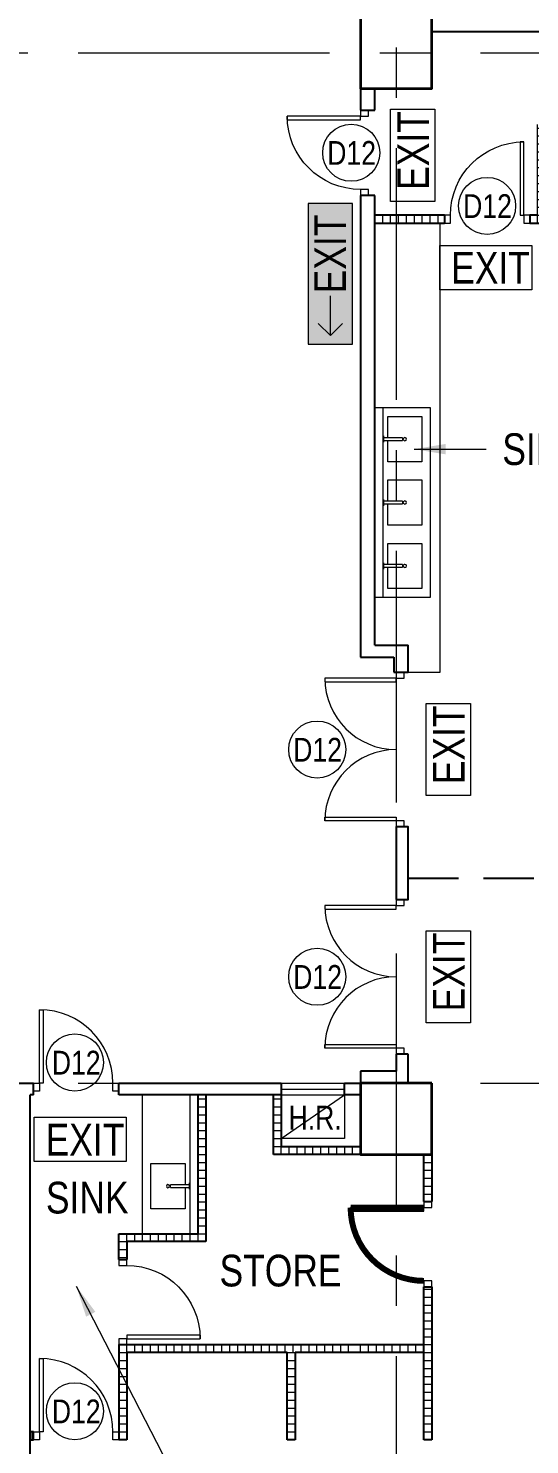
# Model space of a CAD drawing. Header units: millimetres. Extents: x 833576263 to 1668046980, y 817519639 to 1636103653.
# Drawn here: x 834050248 to 834056575, y 818042365 to 818060235 of the extents above; entities that cross this region are included whole.
import ezdxf
from ezdxf.enums import TextEntityAlignment as Align

# ---------------------------------------------------------------- set-up
doc = ezdxf.new("R2010")
doc.units = ezdxf.units.MM
doc.header["$LTSCALE"] = 100
doc.header["$MEASUREMENT"] = 0
doc.linetypes.add('R_P_Grid$0$CENTER', pattern=[50.800000000000004, 31.75, -6.35, 6.35, -6.35])
doc.linetypes.add('R_P_LG$0$HIDDEN', pattern=[9.524999999999999, 6.35, -3.175])
doc.layers.add('C_DWG1002P00L0LGGBP$0$C_UNDERLINE OR FSI', color=7, linetype='Continuous', true_color=0xf56e7d)
for name, color, linetype, lineweight in [('R_P_Grid$0$RDA0251', 1, 'R_P_Grid$0$CENTER', 18), ('R_P_Grid$0$RDA0251-LG', 6, 'R_P_Grid$0$CENTER', 18), ('R_P_LG$0$RDA04031', 3, 'Continuous', 25), ('R_P_LG$0$RDA0506', 7, 'Continuous', 18), ('R_P_LG$0$RDA0621', 7, 'Continuous', 13), ('R_P_LG$0$RDA0624', 7, 'Continuous', 13), ('R_P_LG$0$RDA2202', 3, 'Continuous', 25), ('R_P_LG$0$RDA2203', 11, 'Continuous', 25), ('R_P_LG$0$RDA2301', 7, 'Continuous', 18), ('R_P_LG$0$RDA2804S', 2, 'Continuous', 35), ('R_P_LG$0$RDA3151', 1, 'Continuous', 18), ('R_P_LG$0$RDA5802', 1, 'Continuous', 18), ('R_P_LG$0$RDA7101', 1, 'Continuous', 18), ('R_P_LG$0$RDA7202', 1, 'Continuous', 13), ('R_P_LG$0$RDA7401', 4, 'Continuous', 18)]:
    doc.layers.add(name, color=color, linetype=linetype, lineweight=lineweight)
doc.layers.add('X-REF', color=7, linetype='Continuous')
doc.styles.add('R_P_LG$0$Arial', font='arial.ttf', dxfattribs={"width": 0.8})
doc.styles.add('R_P_LG$0$Arial_3', font='arial.ttf', dxfattribs={"width": 0.8, "height": 800})
doc.styles.add('R_P_LG$0$romans', font='arial.ttf', dxfattribs={"width": 0.8})
doc.dimstyles.new('R_P_LG$0$M_200LA', dxfattribs={"dimscale": 200, "dimtxt": 2.5, "dimasz": 2, "dimexe": 0.8, "dimexo": 0, "dimgap": 0.75, "dimtad": 1, "dimdec": 0, "dimrnd": 1, "dimzin": 12, "dimdsep": 46, "dimtxsty": 'R_P_LG$0$romans', "dimcen": 2, "dimdle": 1, "dimclrd": 7, "dimclre": 7, "dimclrt": 4, "dimaunit": 1, "dimadec": 3, "dimazin": 0, "dimtfac": 1, "dimtdec": 0, "dimtix": 1, "dimtmove": 2, "dimatfit": 3, "dimfxl": 1, "dimtolj": 1, "dimlwd": 18, "dimlwe": 18, "dimarcsym": 0})
pattern_1 = [(0, (834055239.999996, 818042526.6999931), (0, 100), []), (90, (834055239.999996, 818042526.6999931), (-100, 6.123233995736766e-15), [])]

# ---------------------------------------------------------------- blocks, each defined once
blk = doc.blocks.new('R_P_Grid')
at = {"layer": 'R_P_Grid$0$RDA0251'}
for p, q in [((833964515, 818059926.6999925), (834072885.222222, 818059926.6999925)), ((833964515, 818046926.6999925), (834072885.2222219, 818046926.6999925))]:
    blk.add_line(p, q, dxfattribs=at)
at = {"layer": 'R_P_Grid$0$RDA0251-LG'}
blk.add_line((834054889.9999967, 818124763.3666668), (834054889.9999967, 818027660.0333312), dxfattribs=at)
blk = doc.blocks.new('R_P_LG$0$P46A_Door-Passage-Single-Flush-with-Vision-Panel - 925 x 2500mm-5915135-LG_F _5_000 Mpd_')
at = {"layer": 'R_P_LG$0$RDA3151'}
for p, q in [((-537.4999999847263, 18.65000000149012), (-462.499999980256, 18.65000000149012)), ((-537.4999999847263, -81.35000005178154), (-537.4999999847263, 18.65000000149012)), ((-462.499999980256, 18.65000000149012), (-462.499999980256, -81.35000005178154)), ((462.499999980256, 18.65000000149012), (537.4999999847263, 18.65000000149012)), ((462.499999980256, -81.35000005178154), (462.499999980256, 18.65000000149012)), ((537.4999999847263, 18.65000000149012), (537.4999999847263, -81.35000005178154)), ((-462.499999980256, -81.35000005178154), (-537.4999999847263, -81.35000005178154)), ((417.5000000059605, -81.35000005178154), (462.499999980256, -81.35000005178154)), ((417.5000000059605, -1006.350000012294), (417.5000000059605, -81.35000005178154)), ((537.4999999847263, -81.35000005178154), (462.499999980256, -81.35000005178154)), ((462.499999980256, -81.35000005178154), (462.499999980256, -1006.350000012294)), ((462.499999980256, -1006.350000012294), (417.5000000059605, -1006.350000012294))]:
    blk.add_line(p, q, dxfattribs=at)
blk.add_arc((462.499999980256, -81.35000005178154), 924.999999960512, 180, 269.9999999999996, dxfattribs=at)
blk = doc.blocks.new('R_P_LG$0$P46A_Door-Passage-Double-Flush - _900 _ 900_ X 2500mm-5995937-LG_F _5_000 Mpd_')
at = {"layer": 'R_P_LG$0$RDA3151'}
for p, q in [((-900.0000000536442, 56.35000000298023), (-900.0000000536442, 956.3500000566245)), ((-900.0000000536442, 956.3500000566245), (-854.9999999374152, 956.3500000566245)), ((-854.9999999374152, 956.3500000566245), (-854.9999999374152, 56.35000000298023)), ((900.0000000536442, 956.3500000566245), (854.9999999374152, 956.3500000566245)), ((854.9999999374152, 956.3500000566245), (854.9999999374152, 56.35000000298023)), ((900.0000000536442, 56.35000000298023), (900.0000000536442, 956.3500000566245)), ((-900.0000000536442, 56.35000000298023), (-975.0000000581146, 56.35000000298023)), ((-975.0000000581146, 56.35000000298023), (-975.0000000581146, -43.65000005029142)), ((-900.0000000536442, -43.65000005029142), (-900.0000000536442, 56.35000000298023)), ((-854.9999999374152, 56.35000000298023), (-900.0000000536442, 56.35000000298023)), ((854.9999999374152, 56.35000000298023), (900.0000000536442, 56.35000000298023)), ((900.0000000536442, 56.35000000298023), (900.0000000536442, -43.65000005029142)), ((975.0000000581146, 56.35000000298023), (900.0000000536442, 56.35000000298023)), ((975.0000000581146, -43.65000005029142), (975.0000000581146, 56.35000000298023)), ((-975.0000000581146, -43.65000005029142), (-900.0000000536442, -43.65000005029142)), ((900.0000000536442, -43.65000005029142), (975.0000000581146, -43.65000005029142))]:
    blk.add_line(p, q, dxfattribs=at)
for centre, start, end in [((-900.0000000536442, 56.35000000298023), 0, 90), ((900.0000000536442, 56.35000000298023), 90, 180)]:
    blk.add_arc(centre, 900.0000000536442, start, end, dxfattribs=at)
blk = doc.blocks.new('R_P_LG$0$P46A_Symb_EXIT')
at = {"layer": 'R_P_LG$0$RDA7101'}
for p, q in [((-2.611913008149713, -0.9940047366544604), (-2.611913008149713, 1.805995251983404)), ((-2.611913008149713, 1.805995251983404), (3.199999989476055, 1.805995251983404)), ((3.199999989476055, 1.805995251983404), (3.199999989476055, -0.9940047366544604)), ((3.199999989476055, -0.9940047366544604), (-2.611913008149713, -0.9940047366544604))]:
    blk.add_line(p, q, dxfattribs=at)
at = {"layer": 'R_P_LG$0$RDA7101', "insert": (-1.890231524128467, 1.387825770769268), "char_height": 2, "width": 6.156960000000001, "attachment_point": 1, "style": 'R_P_LG$0$Arial_3'}
blk.add_mtext('EXIT', dxfattribs=at)
blk = doc.blocks.new('R_P_LG$0$D-925')
at = {"layer": 'R_P_LG$0$RDA3151'}
for points in [[(75.00000000447028, 100.0000000532716), (75.00000000447051, 1025.000000053272), (119.999999978766, 1025.000000053272), (119.9999999787658, 100.0000000532716)], [(0, 100.0000000532716), (75.00000000447028, 100.0000000532716), (75.00000000447028, -1.4210854715202e-14), (0, 0)], [(1075.00000000894, 100.0000000532714), (1075.00000000894, -1.989519660128281e-13), (1000.00000000447, -1.84741111297626e-13), (1000.00000000447, 100.0000000532715)]]:
    blk.add_lwpolyline(points, close=True, dxfattribs=at)
blk.add_arc((75.00000000447028, 100.0000000532716), 925, 0, 90, dxfattribs=at)
blk = doc.blocks.new('R_P_LG$0$P46A_Sanit_ACTIVITY_BASIN_COUNT - 2400 3 BASIN-13740434-LG_F _5_000 Mpd_')
at = {"layer": 'R_P_LG$0$RDA7401'}
for p, q in [((-1.192092895507812e-07, -99.99999988079071), (-1.192092895507812e-07, 1.192092895507812e-07)), ((-1.192092895507812e-07, 1.192092895507812e-07), (2399.999999880791, 1.192092895507812e-07)), ((2399.999999880791, 1.192092895507812e-07), (2399.999999880791, -99.99999988079071)), ((-1.192092895507812e-07, -699.9999998807907), (-1.192092895507812e-07, -99.99999988079071)), ((2399.999999880791, -99.99999988079071), (-1.192092895507812e-07, -99.99999988079071)), ((114.9999998807907, -164.9999998807907), (382.4999998807907, -164.9999998807907)), ((114.9999998807907, -594.9999998807907), (114.9999998807907, -164.9999998807907)), ((359.9999997615814, -99.99999988079071), (359.9999997615814, -109.9999998807907)), ((440, -109.9999998807907), (359.9999997615814, -109.9999998807907)), ((382.4999998807907, -109.9999998807907), (382.4999998807907, -349.9999998807907)), ((417.4999998807907, -349.9999998807907), (417.4999998807907, -109.9999998807907)), ((417.4999998807907, -164.9999998807907), (684.9999998807907, -164.9999998807907)), ((440, -109.9999998807907), (440, -99.99999988079071)), ((684.9999998807907, -164.9999998807907), (684.9999998807907, -594.9999998807907)), ((914.9999998807907, -164.9999998807907), (1182.499999880791, -164.9999998807907)), ((914.9999998807907, -594.9999998807907), (914.9999998807907, -164.9999998807907)), ((1159.999999761581, -99.99999988079071), (1159.999999761581, -109.9999998807907)), ((1240, -109.9999998807907), (1159.999999761581, -109.9999998807907)), ((1182.499999880791, -109.9999998807907), (1182.499999880791, -349.9999998807907)), ((1217.499999880791, -349.9999998807907), (1217.499999880791, -109.9999998807907)), ((1217.499999880791, -164.9999998807907), (1484.999999880791, -164.9999998807907)), ((1240, -109.9999998807907), (1240, -99.99999988079071)), ((1484.999999880791, -164.9999998807907), (1484.999999880791, -594.9999998807907)), ((1714.999999880791, -164.9999998807907), (1982.499999880791, -164.9999998807907)), ((1714.999999880791, -594.9999998807907), (1714.999999880791, -164.9999998807907)), ((1959.999999761581, -99.99999988079071), (1959.999999761581, -109.9999998807907)), ((2040, -109.9999998807907), (1959.999999761581, -109.9999998807907)), ((1982.499999880791, -109.9999998807907), (1982.499999880791, -349.9999998807907)), ((2017.499999880791, -349.9999998807907), (2017.499999880791, -109.9999998807907)), ((2017.499999880791, -164.9999998807907), (2284.999999880791, -164.9999998807907)), ((2040, -109.9999998807907), (2040, -99.99999988079071)), ((2284.999999880791, -164.9999998807907), (2284.999999880791, -594.9999998807907)), ((2399.999999880791, -99.99999988079071), (2399.999999880791, -699.9999998807907)), ((417.4999998807907, -349.9999998807907), (382.4999998807907, -349.9999998807907)), ((1217.499999880791, -349.9999998807907), (1182.499999880791, -349.9999998807907)), ((2017.499999880791, -349.9999998807907), (1982.499999880791, -349.9999998807907)), ((2399.999999880791, -699.9999998807907), (-1.192092895507812e-07, -699.9999998807907)), ((684.9999998807907, -594.9999998807907), (114.9999998807907, -594.9999998807907)), ((1484.999999880791, -594.9999998807907), (914.9999998807907, -594.9999998807907)), ((2284.999999880791, -594.9999998807907), (1714.999999880791, -594.9999998807907))]:
    blk.add_line(p, q, dxfattribs=at)
for centre, major_axis, ratio, start_param, end_param in [((399.9999997615814, -379.9999998807907), (0, 20.00000006742772), 0.9999999929033238, 4.712388980384685, 7.853981633974485), ((399.9999997615814, -379.9999998807907), (20.00000006742778, 0), 0.9999999929033209, 3.141592653589793, 6.283185307179586), ((1199.999999761581, -379.9999998807907), (0, 20.00000006742772), 0.9999999929033238, 4.712388980384685, 7.853981633974485), ((1199.999999761581, -379.9999998807907), (20.00000006742766, 0), 0.9999999929033265, 3.141592653589793, 6.283185307179586), ((1999.999999761581, -379.9999998807907), (0, 20.00000006742772), 0.9999999929033238, 4.712388980384685, 7.853981633974485), ((1999.999999761581, -379.9999998807907), (20.00000006742789, 0), 0.9999999929033152, 3.141592653589793, 6.283185307179586)]:
    blk.add_ellipse(centre, major_axis=major_axis, ratio=ratio, start_param=start_param, end_param=end_param, dxfattribs=at)
blk = doc.blocks.new('R_P_LG$0$P46A_Sanit_ACTIVITY_BASIN_COUNT_S - 2400 2 BASIN-13746187-LG_F _5_000 Mpd_')
at = {"layer": 'R_P_LG$0$RDA7401'}
for p, q in [((0, 700), (1749.99999833107, 700)), ((315, 165), (315, 595)), ((315, 595), (885, 595)), ((885, 595), (885, 165)), ((582.5, 350), (582.5, 110)), ((582.5, 350), (617.5, 350)), ((617.5, 110), (617.5, 350)), ((0, 0), (0, 100)), ((0, 100), (1749.99999833107, 100)), ((1749.99999833107, 0), (0, 0)), ((582.5, 165), (315, 165)), ((560, 110), (560, 100)), ((560, 110), (640, 110)), ((885, 165), (617.5, 165)), ((640, 100), (640, 110)), ((1749.99999833107, 100), (1749.99999833107, 0))]:
    blk.add_line(p, q, dxfattribs=at)
for major_axis, ratio, start_param, end_param in [((20.00000006742778, 0), 0.9999999929033209, 0, 3.141592653589793), ((0, 20.00000006742772), 0.9999999929033238, 1.570796326794898, 4.712388980384685)]:
    blk.add_ellipse((600, 380), major_axis=major_axis, ratio=ratio, start_param=start_param, end_param=end_param, dxfattribs=at)
blk = doc.blocks.new('C_DWG1002P00L0LGGBP')
at = {"layer": 'C_DWG1002P00L0LGGBP$0$C_UNDERLINE OR FSI'}
h = blk.add_hatch(color=256, dxfattribs=at)
h.dxf.hatch_style = 1
h.paths.add_polyline_path([(834054339.9999967, 818056251.3498981), (834054339.9999967, 818058026.6999924), (834053779.9999988, 818058026.6999924), (834053779.9999988, 818056251.3498981)])
at = {"layer": 'C_DWG1002P00L0LGGBP$0$C_UNDERLINE OR FSI', "const_width": 75}
blk.add_lwpolyline([(834055239.9999946, 818045356.6999931), (834054314.9999946, 818045356.6999931, 0.4142135622598553), (834055239.9999946, 818044431.6999931)], format="xyb", dxfattribs=at)
blk = doc.blocks.new('R_P_LG')
at = {"layer": 'R_P_LG$0$RDA0621'}
h = blk.add_hatch(dxfattribs=at)
h.set_pattern_fill('_USER', color=256, scale=100, double=1, pattern_type=0)
h.set_pattern_definition([(0, (834056774.999998, 818057876.6999924), (0, 100), []), (90, (834056774.999998, 818057876.6999924), (-100, 6.123233995736766e-15), [])])
h.paths.add_polyline_path([(834063314.9999974, 818057876.6999923), (834056774.999998, 818057876.6999924), (834056774.999998, 818059021.6999948), (834056674.999998, 818059021.6999948), (834056674.999998, 818057876.6999924), (834056574.9999975, 818057876.6999924), (834056574.9999975, 818057776.6999923), (834063314.9999974, 818057776.6999922)])
h = blk.add_hatch(dxfattribs=at)
h.set_pattern_fill('_USER', color=256, scale=100, double=1, pattern_type=0)
h.set_pattern_definition([(0, (834054619.9999965, 818057876.6999924), (0, 100), []), (90, (834054619.9999965, 818057876.6999924), (-100, 6.123233995736766e-15), [])])
h.paths.add_polyline_path([(834055499.9999975, 818057876.6999924), (834054619.9999965, 818057876.6999924), (834054619.9999965, 818057776.6999923), (834055499.9999975, 818057776.6999923)])
h = blk.add_hatch(dxfattribs=at)
h.set_pattern_fill('_USER', color=256, scale=100, double=1, pattern_type=0)
h.set_pattern_definition([(0, (834052390.000008, 818045026.6999931), (0, 100), []), (90, (834052390.000008, 818045026.6999931), (-100, 6.123233995736766e-15), [])])
h.paths.add_polyline_path([(834052490.0000067, 818046776.6999913), (834052390.000008, 818046776.6999913), (834052390.000008, 818045026.6999931), (834051390.0000081, 818045026.6999931), (834051390.0000081, 818044701.6999931), (834051490.0000068, 818044701.6999931), (834051490.0000068, 818044926.6999931), (834052490.0000067, 818044926.6999931)])
h = blk.add_hatch(dxfattribs=at)
h.set_pattern_fill('_USER', color=256, scale=100, double=1, pattern_type=0)
h.set_pattern_definition([(0, (834053439.9999965, 818046126.699993), (0, 100), []), (90, (834053439.9999965, 818046126.699993), (-100, 6.123233995736766e-15), [])])
h.paths.add_polyline_path([(834054439.9999946, 818046126.699993), (834053439.9999965, 818046126.699993), (834053439.9999965, 818046776.6999913), (834053339.9999979, 818046776.6999913), (834053339.9999979, 818046026.699993), (834054439.9999946, 818046026.699993)])
h = blk.add_hatch(dxfattribs=at)
h.set_pattern_fill('_USER', color=256, scale=100, double=1, pattern_type=0)
h.set_pattern_definition(pattern_1)
h.paths.add_polyline_path([(834055339.9999946, 818046026.699993), (834055239.999996, 818046026.699993), (834055239.9999946, 818045431.6999931), (834055339.9999948, 818045431.6999931)])
h = blk.add_hatch(dxfattribs=at)
h.set_pattern_fill('_USER', color=256, scale=100, double=1, pattern_type=0)
h.set_pattern_definition(pattern_1)
h.paths.add_polyline_path([(834055339.999994, 818044356.6999931), (834055239.9999954, 818044356.6999931), (834055239.999996, 818042426.6999931), (834055339.9999961, 818042426.6999931)])
h = blk.add_hatch(dxfattribs=at)
h.set_pattern_fill('_USER', color=256, scale=100, double=1, pattern_type=0)
h.set_pattern_definition([(0, (834051490.0000068, 818043526.6999927), (0, 100), []), (90, (834051490.0000068, 818043526.6999927), (-100, 6.123233995736766e-15), [])])
h.paths.add_polyline_path([(834054336, 818043626.6999927), (834051390.0000068, 818043626.6999927), (834051390.0000068, 818042426.6999929), (834051490.0000068, 818042426.6999929), (834051490.0000068, 818043526.6999927), (834054336, 818043526.6999927)])
h = blk.add_hatch(dxfattribs=at)
h.set_pattern_fill('_USER', color=256, scale=100, double=1, pattern_type=0)
h.set_pattern_definition([(0, (834055239.999996, 818043626.6999927), (0, 100), []), (90, (834055239.999996, 818043626.6999927), (-100, 6.123233995736766e-15), [])])
h.paths.add_polyline_path([(834054353, 818043626.6999927), (834055239.999996, 818043626.6999927), (834055239.999996, 818043526.6999927), (834054353, 818043526.6999927)])
h = blk.add_hatch(dxfattribs=at)
h.set_pattern_fill('_USER', color=256, scale=100, double=1, pattern_type=0)
h.set_pattern_definition([(0, (834053615.0000067, 818043526.6999927), (0, 100), []), (90, (834053615.0000067, 818043526.6999927), (-100, 6.123233995736766e-15), [])])
h.paths.add_polyline_path([(834053515.0000066, 818042426.699993), (834053615.0000067, 818042426.699993), (834053615.0000067, 818043531.6999927), (834053515.0000066, 818043531.6999927)])
at = {"layer": 'R_P_LG$0$RDA0624', "lineweight": 18}
h = blk.add_hatch(dxfattribs=at)
h.set_pattern_fill('DOTS', color=4, scale=90, angle=45, style=0)
h.set_pattern_definition([(45, (0, 0), (-50.51394068101398, 151.541822043042), [0, -142.875])])
edge = h.paths.add_edge_path()
edge.add_arc((834065389.9999963, 818020126.6999962), 13000.00000263652, 75.00000000414259, 89.9999999952714)
edge.add_line((834065389.9999974, 818033126.6999989), (833989233.5976833, 818033126.7000066))
edge.add_arc((833989233.597684, 818040126.7000055), 6999.999998927116, 227.4784739362417, 269.9999999941455, ccw=False)
edge.add_line((833984502.527596, 818034967.5357507), (833978583.9299077, 818040395.0234413))
edge.add_arc((833983314.9999862, 818045554.1876857), 6999.999984888378, 180, 227.4784739363992, ccw=False)
edge.add_line((833976315.0000013, 818045554.1876857), (833976315.0000013, 818098726.7000034))
edge.add_arc((833983314.976107, 818098726.709901), 6999.976105696999, 115.8417149994728, 180.0000810131503, ccw=False)
edge.add_line((833980263.7812061, 818105026.6999928), (834002230.1033152, 818105026.6999928))
edge.add_line((834002230.1033152, 818105026.6999928), (834002230.413197, 818116699.7000031))
edge.add_line((834002230.413197, 818116699.7000031), (833958315.0000013, 818116699.7000031))
edge.add_line((833958315.0000013, 818116699.7000031), (833958315.0000013, 818110699.7000031))
edge.add_line((833958315.0000013, 818110699.7000031), (833963315.0000012, 818110699.7000031))
edge.add_arc((833963315.0000015, 818103699.7000035), 6999.999999642372, -2.9272086976561695e-09, 90.00000000292721, ccw=False)
edge.add_line((833970315.0000012, 818103699.7000031), (833970315.0000012, 818045554.1876926))
edge.add_arc((833983315.0000013, 818045554.1876926), 13000.00000011921, 180, 227.4784739345236)
edge.add_line((833974528.726979, 818035972.8826468), (833980447.3246655, 818030545.3949575))
edge.add_arc((833989233.5976875, 818040126.7000029), 12999.99999955266, 227.4784739342649, 269.9999999989492)
edge.add_line((833989233.5976872, 818027126.7000034), (834065245.1822366, 818027126.700002))
edge.add_arc((834065245.1822366, 818019026.6999972), 8100.000004768372, 75.00000000437308, 90, ccw=False)
edge.add_line((834067341.6165025, 818026850.6991949), (834090782.7578804, 818020569.6642944))
edge.add_arc((834094147.4054662, 818033126.7000366), 13000.00000035616, 255.0000000030815, 269.9999999994746)
edge.add_line((834094147.4054661, 818020126.7000363), (834118759.2740967, 818020126.7000363))
edge.add_arc((834118759.2740966, 818033126.7000384), 13000.00000214577, 270.0000000005253, 282.2616543713316)
edge.add_line((834121520.1678634, 818020423.256975), (834124956.9902881, 818021170.1963334))
edge.add_arc((834126677.2394812, 818013254.9741181), 8100.000000232277, 20.44433993465998, 102.2616543725735, ccw=False)
edge.add_arc((834190761.176432, 818035930.6960492), 59878.77763876336, 183.6705173323146, 199.3563955367698, ccw=False)
edge.add_line((834131005.2285776, 818032097.3283995), (834127870.7181177, 818029996.4247496))
edge.add_line((834127870.7181177, 818029996.4247496), (834126362.9837276, 818029715.8154355))
edge.add_arc((834117071.8822508, 818047426.7000369), 20000.00000036203, 270.00000000068303, 297.68143099358963, ccw=False)
edge.add_line((834117071.882251, 818027426.7000365), (834089164.086918, 818027426.7000363))
edge.add_arc((834089164.0869178, 818033426.7000366), 6000.000000357628, 255.000000005385, 270.0000000022767, ccw=False)
edge.add_line((834087611.1726476, 818027631.1450784), (834068754.6475824, 818032683.7357408))
at = {"layer": 'R_P_LG$0$RDA0506'}
for centre in [(834054322.8026768, 818058664.7719731), (834056038.0719784, 818057993.8973118), (834053893.6038914, 818051135.0333267), (834053893.6038915, 818048268.3666602), (834050835.0000068, 818047186.6999915), (834050835.0000068, 818042786.6999917)]:
    blk.add_circle(centre, 359.9999999999997, dxfattribs=at)
at = {"layer": 'R_P_LG$0$RDA0621'}
blk.add_line((834050292.5000069, 818042526.6999931), (834050292.5000069, 818042426.6999931), dxfattribs=at)
at = {"layer": 'R_P_LG$0$RDA2202'}
for p, q in [((834055339.9999964, 818060196.6999965), (834064939.9999965, 818060196.6999965)), ((834054439.9999965, 818059476.6999946), (834054439.9999965, 818059201.6999923)), ((834054619.9999965, 818059201.6999923), (834054619.9999965, 818059476.6999946)), ((834054439.9999965, 818059201.6999923), (834054619.9999965, 818059201.6999923)), ((834054619.9999965, 818058126.6999924), (834054439.9999965, 818058126.6999924)), ((834054439.9999965, 818058126.6999924), (834054439.9999965, 818052301.6999913)), ((834054619.9999965, 818052451.6999913), (834054619.9999965, 818058126.6999924)), ((834054619.9999965, 818052451.6999913), (834055039.9999948, 818052451.6999913)), ((834055039.9999948, 818052110.0333267), (834055039.9999948, 818052451.6999913)), ((834054439.9999965, 818052301.6999913), (834054859.9999948, 818052301.6999913)), ((834054859.9999948, 818052301.6999913), (834054859.9999948, 818052110.0333267)), ((834054859.9999948, 818052110.0333267), (834055039.9999948, 818052110.0333267)), ((834055039.9999948, 818047293.3666602), (834054889.9999948, 818047293.3666602)), ((834054889.9999948, 818047293.3666602), (834054889.9999948, 818047076.6999931)), ((834055039.9999948, 818046926.6999931), (834055039.9999948, 818047293.3666602)), ((834054889.9999948, 818047076.6999931), (834054439.9999946, 818047076.6999931)), ((834054439.9999946, 818047076.6999931), (834054439.9999946, 818046926.6999931)), ((834050090.0000069, 818046926.6999925), (834050315.0000068, 818046926.6999924)), ((834050315.0000068, 818046776.6999913), (834050315.0000068, 818046926.6999925)), ((834051390.0000068, 818046926.6999924), (834053439.9999965, 818046926.6999925)), ((834051390.0000068, 818046776.6999913), (834051390.0000068, 818046926.6999925)), ((834053439.9999965, 818046926.6999925), (834053439.9999965, 818046776.6999913)), ((834054239.9999965, 818046776.6999913), (834054239.9999965, 818046926.6999924)), ((834054239.9999965, 818046926.6999924), (834054439.9999946, 818046926.6999924)), ((834054439.9999946, 818046926.6999931), (834055039.9999948, 818046926.6999931)), ((834050270.0000069, 818036426.6999989), (834050270.0000069, 818046776.6999913)), ((834050315.0000068, 818046776.6999913), (834050270.0000069, 818046776.6999913)), ((834053439.9999965, 818046776.6999913), (834051390.0000068, 818046776.6999913)), ((834054439.9999946, 818046776.6999913), (834054239.9999965, 818046776.6999913))]:
    blk.add_line(p, q, dxfattribs=at)
blk.add_lwpolyline([(834054889.9999948, 818049243.3666604), (834055039.9999948, 818049243.3666604), (834055039.9999948, 818050160.0333267), (834054889.9999948, 818050160.0333267)], close=True, dxfattribs=at)
at = {"layer": 'R_P_LG$0$RDA2203'}
for p, q in [((834055499.9999975, 818057876.6999924), (834054619.9999965, 818057876.6999924)), ((834054619.9999965, 818057776.6999923), (834055499.9999975, 818057776.6999923)), ((834055499.9999975, 818057876.6999923), (834055499.9999975, 818057776.6999925)), ((834056674.999998, 818057876.6999924), (834056574.9999976, 818057876.6999924)), ((834056574.9999975, 818057876.6999923), (834056574.9999975, 818057776.6999923)), ((834056574.9999976, 818057776.6999923), (834063314.9999974, 818057776.6999922)), ((834052390.000008, 818045026.6999931), (834052390.000008, 818046776.6999913)), ((834052490.0000067, 818046776.6999913), (834052490.0000067, 818044926.6999931)), ((834053339.9999979, 818046026.699993), (834053339.9999979, 818046776.6999913)), ((834053439.9999965, 818046776.6999913), (834053439.9999965, 818046126.699993)), ((834053439.9999965, 818046126.699993), (834054439.9999946, 818046126.699993)), ((834054439.9999946, 818046026.699993), (834053339.9999979, 818046026.699993)), ((834055239.999996, 818045431.6999931), (834055239.999996, 818046026.699993)), ((834055339.9999945, 818046026.699993), (834055339.9999948, 818045431.6999931)), ((834055239.9999946, 818045431.6999931), (834055339.9999948, 818045431.6999931)), ((834051390.0000081, 818044701.6999931), (834051390.0000081, 818045026.6999931)), ((834051390.0000081, 818045026.6999931), (834052390.000008, 818045026.6999931)), ((834051490.0000068, 818044926.6999931), (834051490.0000068, 818044701.6999931)), ((834052490.0000067, 818044926.6999931), (834051490.0000068, 818044926.6999931)), ((834051390.0000067, 818044701.6999931), (834051490.0000068, 818044701.6999931)), ((834055239.999996, 818042426.6999931), (834055239.999996, 818044356.6999931)), ((834055239.999996, 818044356.6999931), (834055339.9999946, 818044356.6999931)), ((834055339.9999954, 818044356.6999931), (834055339.9999961, 818042426.6999931)), ((834051390.0000068, 818043626.6999927), (834055239.999996, 818043626.6999927)), ((834051390.0000068, 818043626.6999927), (834051390.0000068, 818042426.6999929)), ((834053515.0000066, 818043526.6999927), (834051490.0000068, 818043526.6999927)), ((834051490.0000068, 818043526.6999927), (834051490.0000068, 818042426.6999929)), ((834053515.0000066, 818042426.699993), (834053515.0000066, 818043526.6999927)), ((834055239.999996, 818043526.6999927), (834053615.0000067, 818043526.6999927)), ((834053615.0000067, 818043526.6999927), (834053615.0000067, 818042426.699993)), ((834050315.0000068, 818042526.6999931), (834050270.0000069, 818042526.699993)), ((834050270.0000069, 818042426.6999933), (834050315.0000068, 818042426.6999931)), ((834050315.0000068, 818042426.6999931), (834050315.0000068, 818042526.6999931)), ((834051490.0000068, 818042426.6999929), (834051390.0000068, 818042426.6999929)), ((834053615.0000067, 818042426.699993), (834053515.0000066, 818042426.699993)), ((834055339.9999961, 818042426.6999931), (834055239.999996, 818042426.6999931))]:
    blk.add_line(p, q, dxfattribs=at)
at = {"layer": 'R_P_LG$0$RDA2301'}
for p, q in [((834055444.9999968, 818052110.0333267), (834055444.9999969, 818057776.6999923)), ((834055039.9999948, 818052110.0333267), (834055444.9999968, 818052110.0333267))]:
    blk.add_line(p, q, dxfattribs=at)
at = {"layer": 'R_P_LG$0$RDA2804S'}
for points in [[(834055339.9999964, 818060376.6999954), (834054439.9999965, 818060376.6999954), (834054439.9999965, 818059476.6999953), (834055339.9999964, 818059476.6999953)], [(834055339.9999946, 818046926.6999931), (834054439.9999946, 818046926.6999931), (834054439.9999946, 818046026.699993), (834055339.9999946, 818046026.699993)]]:
    blk.add_lwpolyline(points, close=True, dxfattribs=at)
at = {"layer": 'R_P_LG$0$RDA3151'}
for p, q in [((834053439.9999965, 818046926.6999925), (834054239.9999965, 818046926.6999925)), ((834053439.9999965, 818046851.6999925), (834054239.9999965, 818046851.6999925)), ((834053439.9999965, 818046776.6999925), (834054239.9999965, 818046776.6999925))]:
    blk.add_line(p, q, dxfattribs=at)
at = {"layer": 'R_P_LG$0$RDA5802'}
blk.add_line((834053440.0000104, 818046226.6999935), (834054239.9999834, 818046776.6999928), dxfattribs=at)
blk.add_lwpolyline([(834053440.0000099, 818046776.699991), (834054239.9999834, 818046776.6999918), (834054239.9999838, 818046226.6999935), (834053440.0000104, 818046226.6999925)], close=True, dxfattribs=at)
at = {"layer": 'R_P_LG$0$RDA7101'}
for p, q in [((834054059.9999976, 818056357.9545205), (834054059.9999976, 818056857.9545187)), ((834053907.6848489, 818056510.2696692), (834054059.9999976, 818056357.9545205)), ((834054212.3151463, 818056510.2696692), (834054059.9999976, 818056357.9545205))]:
    blk.add_line(p, q, dxfattribs=at)
blk.add_lwpolyline([(834054339.9999965, 818056251.3498981), (834054339.9999965, 818058026.6999924), (834053779.9999987, 818058026.6999924), (834053779.9999987, 818056251.3498981)], close=True, dxfattribs=at)
at = {"layer": 'R_P_LG$0$RDA7202', "color": 4, "linetype": 'R_P_LG$0$HIDDEN', "lineweight": 25}
blk.add_line((834055039.9999948, 818049511.7009863), (834064599.9999965, 818049511.7009863), dxfattribs=at)
at = {"layer": 'R_P_LG$0$RDA3151'}
for p, xscale, rotation in [((834054521.3499964, 818058664.1999923), -1, 270), ((834056037.4999975, 818057795.3499923), -1, 180), ((834055321.3499947, 818044894.1999931), -1, 270), ((834051408.6500068, 818044164.1999927), -1.000000000000003, 90)]:
    blk.add_blockref('R_P_LG$0$P46A_Door-Passage-Single-Flush-with-Vision-Panel - 925 x 2500mm-5915135-LG_F _5_000 Mpd_', p, dxfattribs=dict(at, xscale=xscale, rotation=rotation))
at = {"layer": 'R_P_LG$0$RDA3151', "rotation": 90}
for p in [(834054946.3499945, 818051135.0333267), (834054946.3499948, 818048268.3666604)]:
    blk.add_blockref('R_P_LG$0$P46A_Door-Passage-Double-Flush - _900 _ 900_ X 2500mm-5995937-LG_F _5_000 Mpd_', p, dxfattribs=at)
at = {"layer": 'R_P_LG$0$RDA3151'}
for p in [(834050315.0000068, 818046826.6999915), (834050315.0000068, 818042426.6999917)]:
    blk.add_blockref('R_P_LG$0$D-925', p, dxfattribs=at)
at = {"layer": 'R_P_LG$0$RDA7101', "xscale": 200.0000000000009, "yscale": 200.0000000000009, "zscale": 200.0000000000009, "rotation": 90}
for p in [(834055181.1990457, 818058574.0825939), (834055631.1990439, 818051076.2246286), (834055631.1990441, 818048209.5579622)]:
    blk.add_blockref('R_P_LG$0$P46A_Symb_EXIT', p, dxfattribs=at)
at = {"layer": 'R_P_LG$0$RDA7101', "xscale": 200, "yscale": 200, "zscale": 200}
for p in [(834055962.3825991, 818057135.5009432), (834050844.1913087, 818046135.500942)]:
    blk.add_blockref('R_P_LG$0$P46A_Symb_EXIT', p, dxfattribs=at)
at = {"layer": 'R_P_LG$0$RDA7401', "rotation": 90}
for name, p in [('R_P_LG$0$P46A_Sanit_ACTIVITY_BASIN_COUNT - 2400 3 BASIN-13740434-LG_F _5_000 Mpd_', (834054619.9999964, 818053051.6999941)), ('R_P_LG$0$P46A_Sanit_ACTIVITY_BASIN_COUNT_S - 2400 2 BASIN-13746187-LG_F _5_000 Mpd_', (834052390.0000066, 818045026.699993))]:
    blk.add_blockref(name, p, dxfattribs=at)
at = {"layer": 'R_P_LG$0$RDA04031', "color": 4, "lineweight": 25, "style": 'R_P_LG$0$Arial', "width": 0.8}
blk.add_text('STORE', height=400, dxfattribs=at).set_placement((834052660.906646, 818044361.4099627))
at = {"layer": 'R_P_LG$0$RDA04031', "color": 4, "insert": (834056229.4569757, 818055125.179655), "char_height": 400, "width": 2513.274796338081, "attachment_point": 1, "line_spacing_factor": 0.9, "style": 'R_P_LG$0$Arial'}
blk.add_mtext('SINK', dxfattribs=at)
at = {"layer": 'R_P_LG$0$RDA04031', "color": 4, "lineweight": 25, "insert": (834050469.6076182, 818045681.781719), "char_height": 400, "width": 2146.559345124364, "attachment_point": 1, "line_spacing_factor": 0.9, "style": 'R_P_LG$0$Arial'}
blk.add_mtext('SINK', dxfattribs=at)
at = {"layer": 'R_P_LG$0$RDA0506', "color": 0, "lineweight": 15, "style": 'R_P_LG$0$Arial', "width": 0.8}
for p in [(834054327.8026772, 818058664.7719734), (834056043.0719788, 818057993.897312), (834053898.6038917, 818051135.033327), (834053898.6038918, 818048268.3666605), (834050852.0000072, 818047186.6999917), (834050852.0000072, 818042786.699992)]:
    blk.add_text('D12', height=299.9999999999993, dxfattribs=at).set_placement(p, align=Align.MIDDLE)
at = {"layer": 'R_P_LG$0$RDA5802', "style": 'R_P_LG$0$romans', "width": 0.8}
blk.add_text('H.R.', height=299.9999999999999, rotation=2.732075668004893e-05, dxfattribs=at).set_placement((834053867.4656159, 818046490.2525057), align=Align.MIDDLE)
at = {"layer": 'R_P_LG$0$RDA7101', "insert": (834053856.2128987, 818056891.0635873), "char_height": 400.0000000000001, "width": 1231.392, "attachment_point": 1, "rotation": 89.99999999999999, "style": 'R_P_LG$0$Arial'}
blk.add_mtext('EXIT', dxfattribs=at)
at = {"layer": 'R_P_LG$0$RDA04031'}
blk.add_leader([(834055115.9999971, 818054925.179655), (834056023.9999498, 818054925.179655)], dimstyle='R_P_LG$0$M_200LA', override={"dimgap": 0.75, "dimtad": 0}, dxfattribs=at)
at = {"layer": 'R_P_LG$0$RDA04031', "color": 4, "lineweight": 25}
blk.add_leader([(834050852.2071738, 818044365.9371444), (834052090.5335768, 818041959.4408275), (834052513.3077381, 818041959.4408275)], dimstyle='R_P_LG$0$M_200LA', override={"dimgap": 0.75, "dimtad": 0}, dxfattribs=at)

msp = doc.modelspace()

# ---------------------------------------------------------------- block references
at = {"layer": 'X-REF'}
for name in ['R_P_LG', 'R_P_Grid', 'C_DWG1002P00L0LGGBP']:
    msp.add_blockref(name, (0, 0), dxfattribs=at)

doc.saveas('drawing.dxf')
